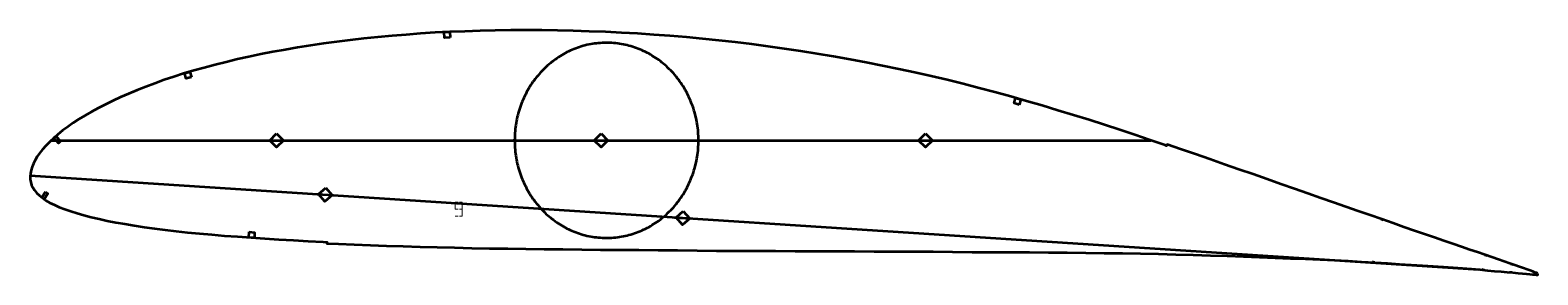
# Model space of a CAD drawing. Header units: metres. Extents: x 9 to 1105, y 102 to 280.
import ezdxf

# ---------------------------------------------------------------- set-up
doc = ezdxf.new("R2010")
doc.units = ezdxf.units.M
doc.layers.add('Layer', color=1, linetype='Continuous', lineweight=50)
doc.layers.add('NumLabel', color=1, linetype='Continuous', lineweight=15)

msp = doc.modelspace()

# ---------------------------------------------------------------- linework, layer by layer
at = {"layer": 'Layer'}
for p, q in [((428, 270.9), (428, 271.9)), ((361.2, 200), (360.2, 200)), ((494.8, 200), (495.8, 200)), ((991.8, 142.5), (991.4, 141.6)), ((428, 129.1), (428, 128.1)), ((985.5, 112.3), (985.4, 111.3)), ((1067.4, 116.5), (1067.1, 115.5)), ((1086.3, 110), (1086, 109)), ((1065.3, 106.8), (1065.2, 105.8)), ((1085.2, 105), (1085.2, 104))]:
    msp.add_line(p, q, dxfattribs=at)
at = {"layer": 'Layer', "color": 7}
for p, q in [((24.3, 200), (823.7, 200)), ((182.1, 200), (194.1, 200)), ((418, 200), (430, 200)), ((653.9, 200), (665.9, 200)), ((9, 174.5), (1061.9, 106)), ((217.5, 160.9), (229.5, 160.2)), ((477.5, 144), (489.5, 143.3))]:
    msp.add_line(p, q, dxfattribs=at)
at = {"layer": 'Layer'}
for points in [[(1104.9, 103.3), (1104.6, 103.4), (1104, 103.6), (1102.9, 104), (1101.4, 104.6), (1099.5, 105.3), (1097.3, 106.1), (1094.6, 107), (1091.7, 108.1), (1088.4, 109.2), (1084.7, 110.5), (1080.7, 111.9), (1076.4, 113.4), (1071.7, 115), (1066.7, 116.7), (1061.3, 118.6), (1055.7, 120.5), (1049.7, 122.5), (1043.4, 124.7), (1036.8, 126.9), (1030, 129.3), (1022.8, 131.8), (1015.4, 134.3), (1007.7, 137), (999.8, 139.7), (991.6, 142.6), (983.2, 145.5), (974.5, 148.5), (965.6, 151.6), (956.5, 154.8), (947.2, 158), (937.8, 161.4), (928.1, 164.8), (918.2, 168.2), (908.2, 171.7), (898.1, 175.3), (887.7, 178.9), (877.3, 182.5), (866.7, 186.2), (856.1, 189.9), (845.3, 193.7), (835.5, 197), (835.2, 196.1), (834.1, 196.5), (823.2, 200.2), (812.2, 203.9), (801.1, 207.6), (790, 211.2), (778.8, 214.8), (767.5, 218.3), (756.2, 221.8), (744.8, 225.2), (733.4, 228.5), (721.9, 231.8), (710.4, 235), (698.8, 238), (687.3, 241), (675.7, 243.9), (664, 246.6), (652.2, 249.2), (640.5, 251.8), (628.6, 254.2), (616.8, 256.6), (605, 258.8), (593.1, 260.9), (581.2, 262.9), (569.3, 264.8), (557.4, 266.6), (545.5, 268.3), (533.6, 269.8), (521.6, 271.3), (509.7, 272.6), (497.8, 273.8), (486, 274.9), (474.1, 275.9), (462.3, 276.8), (450.5, 277.6), (438.8, 278.2), (427.1, 278.8), (415.4, 279.2), (403.8, 279.6), (392.3, 279.8), (380.9, 280), (369.5, 280.1), (358.3, 280), (347.1, 279.8), (336, 279.6), (325, 279.2), (314.1, 278.8), (303.4, 278.3), (292.8, 277.6), (282.3, 276.8), (272, 276), (261.7, 275), (251.6, 274), (241.6, 272.9), (231.9, 271.7), (222.3, 270.4), (212.8, 269), (203.4, 267.5), (194.3, 265.9), (185.3, 264.3), (176.6, 262.6), (168, 260.8), (159.6, 258.9), (151.4, 256.9), (143.3, 254.9), (135.5, 252.8), (127.9, 250.7), (120.5, 248.5), (113.3, 246.2), (106.3, 243.9), (99.6, 241.4), (93, 239), (86.7, 236.5), (80.5, 233.9), (74.7, 231.4), (69, 228.7), (63.6, 226.1), (58.4, 223.4), (53.5, 220.8), (48.8, 218), (44.4, 215.3), (40.2, 212.6), (36.2, 209.8), (32.5, 207.1), (29.1, 204.3), (26, 201.6), (23.1, 198.8), (20.4, 196.1), (18, 193.4), (15.9, 190.8), (14.1, 188.3), (12.6, 185.7), (11.3, 183.2), (10.3, 180.7), (9.6, 178.3), (9.1, 176), (8.9, 173.6), (9, 171.6), (9.3, 169.5), (9.9, 167.5), (10.8, 165.6), (12.1, 163.7), (13.7, 161.7), (15.6, 159.9), (17.8, 158.1), (20.4, 156.3), (23.3, 154.6), (26.6, 153), (30.1, 151.4), (34.1, 149.9), (38.4, 148.4), (43, 147), (48, 145.6), (53.3, 144.2), (59, 142.9), (64.9, 141.6), (71.2, 140.4), (77.7, 139.2), (84.6, 138.1), (91.8, 137), (99.2, 135.9), (107, 134.9), (115.1, 134), (123.4, 133.1), (132.1, 132.3), (141, 131.5), (150.2, 130.7), (159.7, 130), (169.5, 129.3), (179.5, 128.6), (189.7, 128), (200.3, 127.4), (211, 126.8), (222, 126.3), (224.8, 126.1), (224.7, 125.1), (233.2, 124.8), (244.6, 124.3), (256.3, 123.8), (268.1, 123.4), (280.2, 123), (292.4, 122.6), (304.8, 122.3), (317.4, 122), (330.1, 121.7), (343, 121.5), (356.1, 121.3), (369.3, 121.1), (382.7, 121), (396.2, 120.8), (409.9, 120.7), (423.6, 120.5), (437.5, 120.4), (451.4, 120.3), (465.4, 120.2), (479.6, 120.1), (493.8, 120), (508, 119.8), (522.2, 119.8), (536.5, 119.7), (550.9, 119.6), (565.2, 119.5), (579.5, 119.5), (593.9, 119.4), (608.3, 119.4), (622.6, 119.3), (637, 119.2), (651.2, 119.1), (665.5, 119.1), (679.6, 119), (693.7, 118.8), (707.7, 118.7), (721.6, 118.7), (735.5, 118.6), (749.2, 118.5), (762.9, 118.4), (776.4, 118.3), (789.8, 118.1), (803.1, 117.9), (816.3, 117.7), (829.3, 117.4), (842, 117.1), (854.6, 116.8), (867, 116.4), (879.1, 116), (891, 115.6), (902.7, 115.1), (914.1, 114.7), (925.3, 114.2), (936.2, 113.8), (946.8, 113.3), (957.2, 112.8), (967.3, 112.3), (977, 111.7), (986.5, 111.2), (995.7, 110.7), (1004.5, 110.1), (1013, 109.6), (1021.2, 109.1), (1029, 108.5), (1036.5, 108), (1043.6, 107.5), (1050.4, 107), (1056.8, 106.5), (1062.8, 106), (1068.4, 105.5), (1073.6, 105), (1078.5, 104.6), (1082.9, 104.2), (1087, 103.9), (1090.7, 103.5), (1094, 103.2), (1096.8, 103), (1099.3, 102.8), (1101.3, 102.6), (1102.9, 102.4), (1104.1, 102.3), (1104.8, 102.3), (1105.1, 102.2)], [(494.8, 200), (494.8, 201.5), (494.8, 203), (494.7, 204.5), (494.6, 206), (494.5, 207.4), (494.3, 208.9), (494.1, 210.4), (493.9, 211.9), (493.6, 213.3), (493.4, 214.8), (493.1, 216.2), (492.7, 217.7), (492.4, 219.1), (492, 220.6), (491.5, 222), (491.1, 223.4), (490.6, 224.8), (490.1, 226.2), (489.6, 227.6), (489, 228.9), (488.4, 230.3), (487.8, 231.6), (487.2, 233), (486.5, 234.3), (485.8, 235.6), (485.1, 236.8), (484.4, 238.1), (483.6, 239.4), (482.8, 240.6), (482, 241.8), (481.1, 243), (480.3, 244.2), (479.4, 245.3), (478.5, 246.5), (477.6, 247.6), (476.6, 248.7), (475.6, 249.7), (474.6, 250.8), (473.6, 251.8), (472.6, 252.8), (471.5, 253.8), (470.4, 254.8), (469.4, 255.7), (468.2, 256.6), (467.1, 257.5), (466, 258.4), (464.8, 259.2), (463.6, 260), (462.4, 260.8), (461.2, 261.5), (460, 262.3), (458.7, 263), (457.5, 263.6), (456.2, 264.3), (454.9, 264.9), (453.7, 265.5), (452.4, 266), (451, 266.6), (449.7, 267.1), (448.4, 267.5), (447, 268), (445.7, 268.4), (444.3, 268.8), (443, 269.1), (441.6, 269.4), (440.2, 269.7), (438.8, 270), (437.4, 270.2), (436.1, 270.4), (434.7, 270.6), (433.3, 270.7), (431.9, 270.8), (430.5, 270.9), (429.1, 270.9), (427.6, 270.9), (426.2, 270.9), (424.8, 270.8), (423.4, 270.7), (422, 270.6), (420.6, 270.5), (419.2, 270.3), (417.9, 270.1), (416.5, 269.8), (415.1, 269.6), (413.7, 269.3), (412.3, 268.9), (411, 268.6), (409.6, 268.2), (408.3, 267.7), (406.9, 267.3), (405.6, 266.8), (404.3, 266.3), (403, 265.8), (401.7, 265.2), (400.4, 264.6), (399.1, 264), (397.9, 263.3), (396.6, 262.6), (395.4, 261.9), (394.2, 261.2), (393, 260.4), (391.8, 259.6), (390.6, 258.8), (389.5, 257.9), (388.3, 257.1), (387.2, 256.2), (386.1, 255.2), (385, 254.3), (383.9, 253.3), (382.9, 252.3), (381.9, 251.3), (380.9, 250.3), (379.9, 249.2), (378.9, 248.1), (378, 247), (377.1, 245.9), (376.2, 244.7), (375.3, 243.6), (374.4, 242.4), (373.6, 241.2), (372.8, 240), (372, 238.7), (371.3, 237.5), (370.5, 236.2), (369.8, 234.9), (369.2, 233.6), (368.5, 232.3), (367.9, 231), (367.3, 229.6), (366.7, 228.2), (366.2, 226.9), (365.6, 225.5), (365.1, 224.1), (364.7, 222.7), (364.2, 221.3), (363.8, 219.8), (363.5, 218.4), (363.1, 217), (362.8, 215.5), (362.5, 214.1), (362.2, 212.6), (362, 211.1), (361.8, 209.7), (361.6, 208.2), (361.5, 206.7), (361.3, 205.2), (361.3, 203.7), (361.2, 202.2), (361.2, 200.7), (361.2, 199.3), (361.2, 197.8), (361.3, 196.3), (361.3, 194.8), (361.5, 193.3), (361.6, 191.8), (361.8, 190.3), (362, 188.9), (362.2, 187.4), (362.5, 185.9), (362.8, 184.5), (363.1, 183), (363.5, 181.6), (363.8, 180.2), (364.2, 178.7), (364.7, 177.3), (365.1, 175.9), (365.6, 174.5), (366.2, 173.1), (366.7, 171.8), (367.3, 170.4), (367.9, 169), (368.5, 167.7), (369.2, 166.4), (369.8, 165.1), (370.5, 163.8), (371.3, 162.5), (372, 161.3), (372.8, 160), (373.6, 158.8), (374.4, 157.6), (375.3, 156.4), (376.2, 155.3), (377.1, 154.1), (378, 153), (378.9, 151.9), (379.9, 150.8), (380.9, 149.7), (381.9, 148.7), (382.9, 147.7), (383.9, 146.7), (385, 145.7), (386.1, 144.8), (387.2, 143.8), (388.3, 142.9), (389.5, 142.1), (390.6, 141.2), (391.8, 140.4), (393, 139.6), (394.2, 138.8), (395.4, 138.1), (396.6, 137.4), (397.9, 136.7), (399.1, 136), (400.4, 135.4), (401.7, 134.8), (403, 134.2), (404.3, 133.7), (405.6, 133.2), (406.9, 132.7), (408.3, 132.3), (409.6, 131.8), (411, 131.4), (412.3, 131.1), (413.7, 130.7), (415.1, 130.4), (416.5, 130.2), (417.9, 129.9), (419.2, 129.7), (420.6, 129.5), (422, 129.4), (423.4, 129.3), (424.8, 129.2), (426.2, 129.1), (427.6, 129.1), (429.1, 129.1), (430.5, 129.1), (431.9, 129.2), (433.3, 129.3), (434.7, 129.4), (436.1, 129.6), (437.4, 129.8), (438.8, 130), (440.2, 130.3), (441.6, 130.6), (443, 130.9), (444.3, 131.2), (445.7, 131.6), (447, 132), (448.4, 132.5), (449.7, 132.9), (451, 133.4), (452.4, 134), (453.7, 134.5), (454.9, 135.1), (456.2, 135.7), (457.5, 136.4), (458.7, 137), (460, 137.7), (461.2, 138.5), (462.4, 139.2), (463.6, 140), (464.8, 140.8), (466, 141.6), (467.1, 142.5), (468.2, 143.4), (469.4, 144.3), (470.4, 145.2), (471.5, 146.2), (472.6, 147.2), (473.6, 148.2), (474.6, 149.2), (475.6, 150.3), (476.6, 151.3), (477.6, 152.4), (478.5, 153.5), (479.4, 154.7), (480.3, 155.8), (481.1, 157), (482, 158.2), (482.8, 159.4), (483.6, 160.6), (484.4, 161.9), (485.1, 163.2), (485.8, 164.4), (486.5, 165.7), (487.2, 167), (487.8, 168.4), (488.4, 169.7), (489, 171.1), (489.6, 172.4), (490.1, 173.8), (490.6, 175.2), (491.1, 176.6), (491.5, 178), (492, 179.4), (492.4, 180.9), (492.7, 182.3), (493.1, 183.8), (493.4, 185.2), (493.6, 186.7), (493.9, 188.1), (494.1, 189.6), (494.3, 191.1), (494.5, 192.6), (494.6, 194), (494.7, 195.5), (494.8, 197), (494.8, 198.5), (494.8, 200)]]:
    msp.add_lwpolyline(points, close=True, dxfattribs=at)
for points in [[(314.2, 274.8), (310.2, 274.6), (310, 278.6), (314, 278.8), (314.2, 274.8)], [(126.1, 246), (122.3, 244.9), (121.2, 248.7), (125, 249.9), (126.1, 246)], [(728.1, 225.9), (724.3, 227), (725.4, 230.8), (729.2, 229.7), (728.1, 225.9)], [(30.9, 199.3), (29.4, 197.9), (26.1, 201.7), (27.6, 203), (30.9, 199.3)], [(188.1, 205), (193.1, 200), (188.1, 195), (183.1, 200), (188.1, 205)], [(424, 205), (429, 200), (424, 195), (419, 200), (424, 205)], [(659.9, 205), (664.9, 200), (659.9, 195), (654.9, 200), (659.9, 205)], [(223.8, 165.5), (228.5, 160.2), (223.1, 155.6), (218.5, 160.9), (223.8, 165.5)], [(20.1, 162.6), (21.8, 161.4), (19, 157.3), (17.3, 158.4), (20.1, 162.6)], [(483.8, 148.6), (488.5, 143.3), (483.1, 138.7), (478.5, 144), (483.8, 148.6)], [(168.1, 133.4), (172.1, 133.1), (171.9, 129.1), (167.9, 129.4), (168.1, 133.4)]]:
    msp.add_lwpolyline(points, dxfattribs=at)
at = {"layer": 'NumLabel', "color": 1}
for points in [[(320, 150), (318, 150), (318, 155), (320, 155)], [(321, 155), (323, 155), (323, 145), (321, 145)], [(320, 145), (318, 145)], [(323, 150), (321, 150)]]:
    msp.add_lwpolyline(points, dxfattribs=at)

doc.saveas('drawing.dxf')
